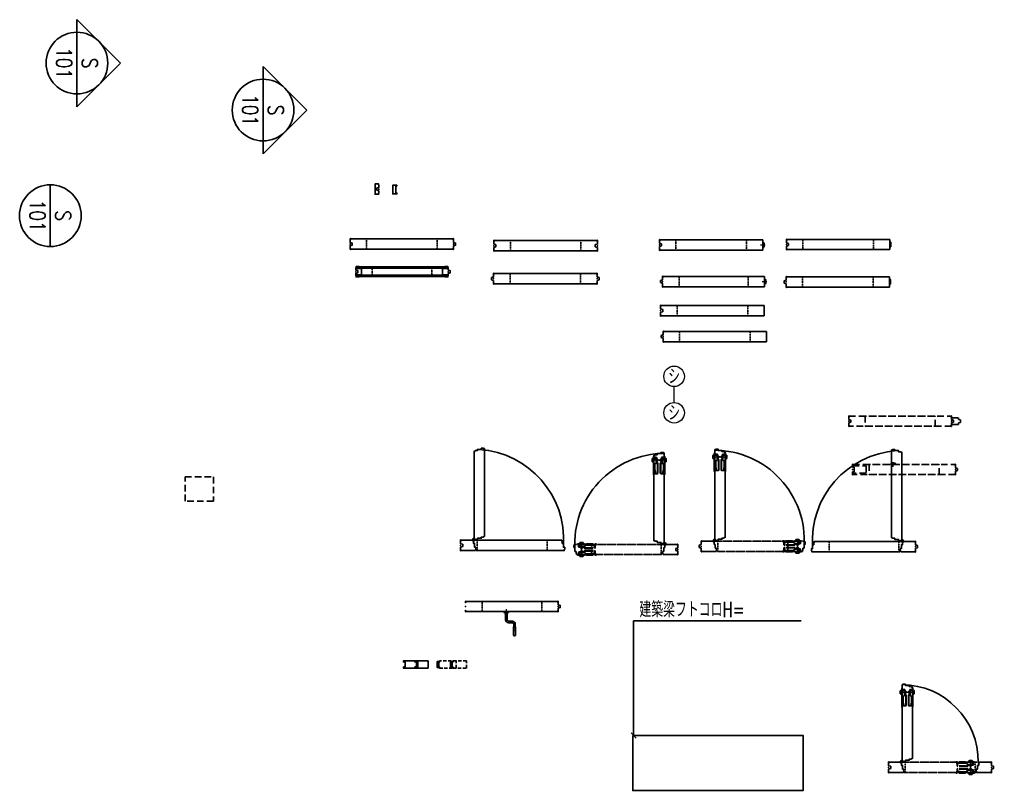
# Model space of a CAD drawing. Header units: inches. Extents: x -2475 to 21035, y -2573 to 6042.
# Drawn here: x -2475 to 6998, y -1457 to 6042 of the extents above; entities that cross this region are included whole.
import ezdxf
from ezdxf.enums import TextEntityAlignment as Align

# ---------------------------------------------------------------- set-up
doc = ezdxf.new("R2010")
doc.units = ezdxf.units.IN
doc.header["$LTSCALE"] = 10
doc.header["$MEASUREMENT"] = 0
for name, pattern in [('CENTER', [50.8, 31.75, -6.35, 6.35, -6.35]), ('DASHED2', [0.375, 0.25, -0.125]), ('HIDDEN', [9.525, 6.35, -3.175])]:
    doc.linetypes.add(name, pattern=pattern)
for name, color, linetype in [('_P11_文字', 3, 'Continuous'), ('_P11_製品寸法', 9, 'Continuous'), ('_P18_FAILED_LOADING_PLACE', 1, 'HIDDEN'), ('P11_製品', 4, 'Continuous'), ('P11_軌跡', 5, 'HIDDEN')]:
    doc.layers.add(name, color=color, linetype=linetype)
doc.layers.add('_ロック', color=50, linetype='Continuous', lineweight=0)
doc.layers.add('_基準', color=1, linetype='CENTER', lineweight=0)
doc.styles.add('OKAMURA', font='SIMPLEX.shx', dxfattribs={"width": 0.7, "bigfont": 'BIGFONT.shx'})
doc.dimstyles.new('OKAMURA-050', dxfattribs={"dimscale": 50, "dimtxt": 3, "dimasz": 1, "dimexe": 0, "dimexo": 3, "dimgap": 1, "dimtad": 1, "dimdec": 8, "dimdsep": 46, "dimtxsty": 'OKAMURA', "dimblk1": 'DOT', "dimblk2": 'DOT', "dimsah": 1, "dimcen": 0, "dimclrt": 3, "dimadec": 0, "dimazin": 0, "dimtfac": 1, "dimtdec": 8, "dimtix": 1, "dimtmove": 2, "dimatfit": 3, "dimldrblk": 'OBLIQUE', "dimfxl": 0, "dimtolj": 1, "dimarcsym": 0})

# ---------------------------------------------------------------- blocks, each defined once
blk = doc.blocks.new('*U80')
at = {"color": 5, "linetype": 'ByBlock'}
for p, q in [((18.5, 41.05), (881.5, 41.05)), ((18.5, 39.15), (881.5, 39.15)), ((18.5, -39.15), (881.5, -39.15)), ((18.5, -41.05), (881.5, -41.05))]:
    blk.add_line(p, q, dxfattribs=at)
at = {"color": 0, "linetype": 'ByBlock'}
for p, q in [((900, 32), (845, 32)), ((845, 32), (845, -32)), ((3, -50), (3, -47.05)), ((845, -32), (900, -32))]:
    blk.add_line(p, q, dxfattribs=at)
for points in [[(18.5, -32), (18.5, -47.05), (33, -47.05), (33, -50), (3, -50), (3, -40), (0, -40), (0, -16.5), (20, -10.5), (20, 10.5), (0, 16.5), (0, 40), (3, 40), (3, 50), (33, 50), (33, 47.05), (18.5, 47.05), (18.5, 32)], [(0, -16.5), (0, -32), (55, -32), (55, 32), (0, 32), (0, 16.5)], [(881.5, 32), (881.5, 47.05), (867, 47.05), (867, 50), (897, 50), (897, 40), (900, 40), (900, 16.5), (920, 10.5), (920, -10.5), (900, -16.5), (900, -40), (897, -40), (897, -50), (867, -50), (867, -47.05), (881.5, -47.05), (881.5, -32)]]:
    blk.add_lwpolyline(points, dxfattribs=at)
at = {"color": 5, "linetype": 'ByBlock'}
for points in [[(881.5, 33.15), (18.5, 33.15), (18.5, 47.05), (881.5, 47.05)], [(881.5, -33.15), (18.5, -33.15), (18.5, -47.05), (881.5, -47.05)]]:
    blk.add_lwpolyline(points, close=True, dxfattribs=at)
at = {"layer": '_基準'}
for p in [(0, 0), (900, 0)]:
    blk.add_point(p, dxfattribs=at)
at = {"layer": 'Defpoints', "color": 155, "linetype": 'DASHED2'}
blk.add_lwpolyline([(740, 47.05), (160, 47.05), (160, -47.05), (740, -47.05)], close=True, dxfattribs=at)
blk = doc.blocks.new('*U79')
for p, q in [((3, 53), (0, 53)), ((0, 53), (0, 40)), ((3, 50), (3, 53)), ((1003, 50), (1003, 53)), ((1003, 53), (1006, 53)), ((1006, 53), (1006, 40)), ((0, -53), (0, -40)), ((3, -53), (0, -53)), ((3, -50), (3, -53)), ((1003, -50), (1003, -53)), ((1003, -53), (1006, -53)), ((1006, -53), (1006, -40))]:
    blk.add_line(p, q)
at = {"color": 0, "linetype": 'ByBlock'}
blk.add_lwpolyline([(0, -40), (0, -16.5), (20, -10.5), (20, 10.5), (0, 16.5), (0, 40), (3, 40), (3, 50), (1003, 50), (1003, 40), (1006, 40), (1006, 16.5), (1026, 10.5), (1026, -10.5), (1006, -16.5), (1006, -40), (1003, -40), (1003, -50), (3, -50), (3, -40)], close=True, dxfattribs=at)
at = {"layer": '_基準'}
for p in [(0, 0), (1006, 0)]:
    blk.add_point(p, dxfattribs=at)
at = {"layer": 'Defpoints', "color": 155, "linetype": 'DASHED2'}
blk.add_lwpolyline([(846, 50), (160, 50), (160, -50), (846, -50)], close=True, dxfattribs=at)
blk = doc.blocks.new('*U8')
blk.add_line((0, -77.2), (0, 77.2))
for centre in [(0, 177.2), (0, -177.2)]:
    blk.add_circle(centre, 100)
at = {"style": 'OKAMURA', "width": 0.7, "flags": 8}
for tag, p in [('シ', (0, 177.2)), ('サ', (0, -177.2))]:
    blk.add_attdef(tag, text='', height=150, dxfattribs=at).set_placement(p, align=Align.MIDDLE)
blk = doc.blocks.new('p11- k1')
at = {"color": 0, "linetype": 'ByBlock'}
for p, q in [((-40, 50), (-33, 50)), ((-35, 55), (49.2, 55)), ((-28.2, 29), (-31.1, 48.3)), ((-26.3, 50), (-26.4, 50.7)), ((-23.3, 29.7), (-26.3, 50)), ((-10, 28), (-21.3, 28)), ((-13, 23), (-21.3, 23)), ((-15.9, 67), (-20.3, 55)), ((-17, 45.3), (-17, 29.5)), ((-16.3, 46.2), (-3.4, 50)), ((31.6, 28.5), (-16, 28.5)), ((-15.9, 67), (15.9, 67)), ((-15, 68), (-15, 67)), ((-15, 68), (15, 68)), ((-13, 23), (-13, 18)), ((-9, 18), (-13, 18)), ((-11.5, 28.5), (-11.5, 28)), ((-10, 28), (-10, 18)), ((-9, 28.5), (-9, 15)), ((9, 15), (-9, 15)), ((-3.4, 50), (0, 51)), ((49.2, 51), (0, 51)), ((9, 28.5), (9, 15)), ((13, 18), (9, 18)), ((15.1, 28), (10, 28)), ((10, 28), (10, 18)), ((11.5, 28.5), (11.5, 28)), ((15.1, 23), (13, 23)), ((13, 23), (13, 18)), ((15, 68), (15, 67)), ((15.9, 67), (20.3, 55)), ((25.9, 13), (16.5, 22.4)), ((29.4, 16.6), (20.1, 25.9)), ((49.2, 16), (30.8, 16)), ((49.2, 11), (30.8, 11)), ((33.5, 29.8), (37.5, 40.7)), ((49.2, 42), (39.4, 42)), ((49.2, 55), (135.5, 55)), ((49.2, 51), (88, 51)), ((49.2, 42), (87.2, 42)), ((49.2, 16), (125.2, 16)), ((49.2, 11), (125.2, 11)), ((118.4, 36.3), (87.2, 42)), ((93.5, 50), (88, 51)), ((120, 45.2), (93.5, 50)), ((119.6, 37.1), (120.8, 44)), ((127.2, 17.8), (130.5, 50)), ((130.5, 50), (130.5, 50.5)), ((132.2, 17.3), (135.3, 48.2)), ((135.5, 55), (139, 55)), ((137.3, 50), (144, 50)), ((-40, -50), (-33, -50)), ((-35, -55), (49.2, -55)), ((-31.1, -48.3), (-28.2, -29)), ((-26.4, -50.7), (-23.3, -29.7)), ((-21.3, -23), (-13, -23)), ((-21.3, -28), (-10, -28)), ((-15.9, -67), (-20.3, -55)), ((-17, -29.5), (-17, -45.3)), ((0, -51), (-16.3, -46.2)), ((-16, -28.5), (31.6, -28.5)), ((-15.9, -67), (15.9, -67)), ((-15, -68), (-15, -67)), ((-15, -68), (15, -68)), ((-13, -18), (-13, -23)), ((-13, -18), (-9, -18)), ((-11.5, -28), (-11.5, -28.5)), ((-10, -18), (-10, -28)), ((-9, -15), (9, -15)), ((-9, -15), (-9, -28.5)), ((49.2, -51), (0, -51)), ((9, -15), (9, -28.5)), ((9, -18), (13, -18)), ((10, -18), (10, -28)), ((10, -28), (15.1, -28)), ((11.5, -28), (11.5, -28.5)), ((13, -18), (13, -23)), ((13, -23), (15.1, -23)), ((15, -68), (15, -67)), ((15.9, -67), (20.3, -55)), ((16.5, -22.4), (25.9, -13)), ((20.1, -25.9), (29.4, -16.6)), ((49.2, -11), (30.8, -11)), ((49.2, -16), (30.8, -16)), ((37.5, -40.7), (33.5, -29.8)), ((49.2, -42), (39.4, -42)), ((49.2, -11), (125.2, -11)), ((49.2, -16), (125.2, -16)), ((49.2, -42), (87.2, -42)), ((49.2, -51), (88, -51)), ((49.2, -55), (135.5, -55)), ((87.2, -42), (118.4, -36.3)), ((88, -51), (120, -45.2)), ((120.8, -44), (119.6, -37.1)), ((130.5, -50.5), (127.2, -17.8)), ((135.3, -48.2), (132.2, -17.3)), ((135.5, -55), (139, -55)), ((137.3, -50), (144, -50))]:
    blk.add_line(p, q, dxfattribs=at)
for centre, radius, start, end in [((-35, 50), 5, 90, 180), ((-33, 48), 2, 8.42578, 90), ((-31.3, 50), 5, 8.42985, 90), ((-21.3, 30), 7, 188.42761, 270), ((-21.3, 30), 2, 188.42172, 270), ((-16, 45.3), 1, 106.3869, 180), ((-16, 29.5), 1, 180, 270), ((15.1, 21), 7, 44.99993, 90), ((15.1, 21), 2, 44.97972, 89.97945), ((30.8, 18), 7, 225.00583, 270.00586), ((30.8, 18), 2, 225.0003, 270), ((31.6, 30.5), 2, 270, 339.67612), ((39.4, 40), 2, 90, 159.67689), ((118.6, 37.3), 1, 259.69006, 349.69302), ((119.8, 44.2), 1, 349.68985, 79.69354), ((125.2, 18), 2, 270, 354.1449), ((125.2, 18), 7, 270, 354.14398), ((135.5, 50), 5, 90, 174.14308), ((137.3, 48), 2, 90, 174.14296), ((139, 50), 5, 0, 90), ((-35, -50), 5, 180, 270), ((-33, -48), 2, 270, 351.57297), ((-31.3, -50), 5, 270, 351.57306), ((-21.3, -30), 7, 90, 171.57301), ((-21.3, -30), 2, 90, 171.57307), ((-16, -29.5), 1, 90, 180), ((-16, -45.3), 1, 180, 253.60973), ((15.1, -21), 2, 270, 315.00143), ((15.1, -21), 7, 270.00824, 315.0083), ((30.8, -18), 7, 90, 135), ((30.8, -18), 2, 90, 134.99972), ((31.6, -30.5), 2, 20.338, 90.01399), ((39.4, -40), 2, 200.3378, 270.01486), ((118.6, -37.3), 1, 10.31057, 100.31169), ((119.8, -44.2), 1, 280.30975, 10.31409), ((125.2, -18), 7, 5.85482, 90), ((125.2, -18), 2, 5.85626, 90), ((135.5, -50), 5, 185.85417, 270), ((137.3, -48), 2, 185.85287, 270), ((139, -50), 5, 270, 0)]:
    blk.add_arc(centre, radius, start, end, dxfattribs=at)
at = {"layer": '_基準'}
blk.add_line((0, -68), (0, 68), dxfattribs=at)
blk.add_point((0, 0), dxfattribs=at)
blk = doc.blocks.new('*U85')
at = {"color": 0, "linetype": 'ByBlock'}
for p, q in [((131.75, 940.75), (131.75, 935.1)), ((3, 40), (0, 40)), ((0, 40), (0, 16.5)), ((0, 16.5), (20, 10.5)), ((120, 50), (3, 50)), ((3, 50), (3, 40)), ((20, 10.5), (20, -10.5)), ((120, 40), (120, 50)), ((124.25, 40), (120, 40)), ((124.25, 18.5), (124.25, 40)), ((136, 18.5), (124.25, 18.5)), ((136, -18.5), (136, 18.5)), ((20, -10.5), (0, -16.5)), ((0, -16.5), (0, -40)), ((0, -40), (3, -40)), ((3, -40), (3, -50)), ((3, -50), (143.5, -50)), ((147.75, -18.5), (136, -18.5)), ((143.5, -50), (143.5, -40)), ((143.5, -40), (147.75, -40)), ((147.75, -40), (147.75, -18.5))]:
    blk.add_line(p, q, dxfattribs=at)
for p, q in [((3, 53), (0, 53)), ((0, 53), (0, 40)), ((3, 50), (3, 53)), ((0, -53), (0, -40)), ((3, -53), (0, -53)), ((3, -50), (3, -53))]:
    blk.add_line(p, q)
blk.add_lwpolyline([(131.75, 940.75), (141.75, 940.75), (141.75, 945), (163.25, 945), (163.25, 933.25), (200.25, 933.25), (200.25, 921.5), (221.75, 921.5), (221.75, 917.25), (231.75, 917.25), (231.75, 85.25), (221.75, 85.25), (221.75, 81), (200.25, 81), (200.25, 69.25), (163.25, 69.25), (163.25, 57.5), (141.75, 57.5), (141.75, 61.75), (131.75, 61.75), (131.75, 935.1)], dxfattribs=at)
at = {"color": 0, "linetype": 'HIDDEN'}
blk.add_lwpolyline([(1007.5, 50), (1007.5, 40), (1011.75, 40), (1011.75, 18.5), (1000, 18.5), (1000, -18.5), (988.25, -18.5), (988.25, -40), (984, -40), (984, -50), (152, -50), (152, -40), (147.75, -40), (147.75, -18.5), (136, -18.5), (136, 18.5), (124.25, 18.5), (124.25, 40), (128.5, 40), (128.5, 50)], close=True, dxfattribs=at)
at = {"color": 0, "linetype": 'ByBlock'}
blk.add_circle((124.25, 57.5), 4, dxfattribs=at)
for radius, start, end in [(877.64, 356.243465, 89.510362), (8, 290.364135, 249.635865)]:
    blk.add_arc((124.25, 57.5), radius, start, end, dxfattribs=at)
at = {"layer": '_基準'}
for p in [(181.75, 933.25), (0, 0), (1000, 0)]:
    blk.add_point(p, dxfattribs=at)
at = {"layer": 'Defpoints', "color": 155, "linetype": 'DASHED2'}
blk.add_lwpolyline([(840, -50), (160, -50), (160, 50), (840, 50)], close=True, dxfattribs=at)
at = {"color": 0, "linetype": 'ByBlock', "rotation": 270}
blk.add_blockref('p11- k1', (181.75, 869.25), dxfattribs=at)
at = {"color": 0, "linetype": 'HIDDEN', "rotation": 180}
blk.add_blockref('p11- k1', (936, 0), dxfattribs=at)
blk = doc.blocks.new('*U88')
at = {"color": 0, "linetype": 'ByBlock'}
for p, q in [((-124.25, 18.5), (-136, 18.5)), ((-136, 18.5), (-136, -18.5)), ((-120, 40), (-124.25, 40)), ((-124.25, 40), (-124.25, 18.5)), ((-3, 50), (-120, 50)), ((-120, 50), (-120, 40)), ((-20, 10.5), (0, 16.5)), ((-20, -10.5), (-20, 10.5)), ((-3, 40), (-3, 50)), ((0, 40), (-3, 40)), ((0, 16.5), (0, 40)), ((-136, -18.5), (-147.75, -18.5)), ((-147.75, -18.5), (-147.75, -40)), ((-147.75, -40), (-143.5, -40)), ((-143.5, -40), (-143.5, -50)), ((-143.5, -50), (-3, -50)), ((0, -16.5), (-20, -10.5)), ((-3, -50), (-3, -40)), ((-3, -40), (0, -40)), ((0, -40), (0, -16.5))]:
    blk.add_line(p, q, dxfattribs=at)
for p, q in [((-3, 50), (-3, 53)), ((-3, 53), (0, 53)), ((0, 53), (0, 40)), ((-3, -50), (-3, -53)), ((-3, -53), (0, -53)), ((0, -53), (0, -40))]:
    blk.add_line(p, q)
for points in [[(-231.75, 85.25), (-221.75, 85.25), (-221.75, 81), (-200.25, 81), (-200.25, 69.25), (-163.25, 69.25), (-163.25, 57.5), (-141.75, 57.5), (-141.75, 61.75), (-131.75, 61.75), (-131.75, 917.25), (-141.75, 917.25), (-141.75, 921.5), (-163.25, 921.5), (-163.25, 933.25), (-200.25, 933.25), (-200.25, 945), (-221.75, 945), (-221.75, 940.75), (-231.75, 940.75), (-231.75, 85.25)], [(-152, -50), (-152, -40), (-147.75, -40), (-147.75, -18.5), (-136, -18.5), (-136, 18.5), (-124.25, 18.5), (-124.25, 40), (-128.5, 40), (-128.5, 50), (-984, 50), (-984, 40), (-988.25, 40), (-988.25, 18.5), (-1000, 18.5), (-1000, -18.5), (-1011.75, -18.5), (-1011.75, -40), (-1007.5, -40), (-1007.5, -50), (-152, -50)]]:
    blk.add_lwpolyline(points, dxfattribs=at)
blk.add_circle((-124.25, 57.5), 4, dxfattribs=at)
for radius, start, end in [(877.64, 93.756535, 183.756535), (8, 290.364135, 249.635865)]:
    blk.add_arc((-124.25, 57.5), radius, start, end, dxfattribs=at)
at = {"layer": '_基準'}
blk.add_point((0, 0), dxfattribs=at)
at = {"layer": 'Defpoints', "color": 155, "linetype": 'DASHED2'}
blk.add_lwpolyline([(-840, -50), (-160, -50), (-160, 50), (-840, 50)], close=True, dxfattribs=at)
blk = doc.blocks.new('*U112')
at = {"color": 0, "linetype": 'ByBlock'}
for p, q in [((-23, -5), (-24, 0)), ((24, 0), (-24, 0)), ((24, 0), (23, -5)), ((-23, -5), (23, -5)), ((-22.1, -5), (-22.1, -5.5)), ((-21.5, -9.1), (-22.1, -5.5)), ((-22.1, -5.5), (22.1, -5.5)), ((21.5, -9.1), (-21.5, -9.1)), ((21.5, -9.1), (22.1, -5.5)), ((22.1, -5), (22.1, -5.5))]:
    blk.add_line(p, q, dxfattribs=at)
blk.add_arc((0, 67.8), 79.8, 254.37097, 285.62862, dxfattribs=at)
at = {"layer": '_基準'}
blk.add_line((0, 22.7), (0, -22.7), dxfattribs=at)
blk = doc.blocks.new('*U118')
for p, q in [((3, 53), (0, 53)), ((0, 53), (0, 40)), ((0, 40), (3, 40)), ((3, 50), (3, 53)), ((3, 50), (3, 40)), ((897, 50), (897, 53)), ((897, 53), (900, 53)), ((900, 53), (900, 40)), ((0, -53), (0, -40)), ((0, -40), (3, -40)), ((3, -53), (0, -53)), ((3, -50), (3, -40)), ((3, -50), (3, -53)), ((897, -50), (897, -53)), ((897, -53), (900, -53)), ((900, -53), (900, -40))]:
    blk.add_line(p, q)
at = {"color": 0, "linetype": 'ByBlock'}
for points in [[(0, 34.5), (0, 40)], [(3, 50), (897, 50), (897, 40), (900, 40), (900, 16.5), (920, 10.5), (920, -10.5), (900, -16.5), (900, -40), (897, -40), (897, -50), (3, -50)], [(0, -40), (0, -34.5)]]:
    blk.add_lwpolyline(points, dxfattribs=at)
at = {"color": 155, "linetype": 'DASHED2'}
blk.add_lwpolyline([(740, 50), (160, 50), (160, -50), (740, -50)], close=True, dxfattribs=at)
at = {"layer": '_P11_製品寸法'}
for p, q in [((386, -70.5), (385, -71.5)), ((385, -71.5), (385, -74.5)), ((385, -74.5), (386, -75.5)), ((388, -70.5), (386, -70.5)), ((386, -75.5), (386, -70.5)), ((388, -75.5), (386, -75.5)), ((389, -63), (388, -64)), ((388, -64), (402, -64)), ((388, -64), (388, -130)), ((401, -63), (389, -63)), ((401, -63), (402, -64)), ((402, -64), (402, -130)), ((402, -70.5), (404, -70.5)), ((402, -75.5), (404, -75.5)), ((404, -75.5), (404, -70.5)), ((404, -70.5), (405, -71.5)), ((405, -74.5), (404, -75.5)), ((405, -71.5), (405, -74.5)), ((416, -144), (454, -144)), ((416, -158), (454, -158)), ((468, -172), (468, -198)), ((470, -182), (475, -179.1)), ((470, -182), (480, -182)), ((470, -182), (470, -199)), ((470, -185.7), (470.7, -185)), ((480, -185.7), (470, -185.7)), ((470.7, -181.6), (470.7, -199)), ((470.7, -185), (479.2, -185)), ((480, -182), (475, -179.1)), ((479.2, -181.6), (479.2, -199)), ((480, -185.7), (479.2, -185)), ((480, -182), (480, -199)), ((482, -172), (482, -198)), ((465, -209), (464, -234)), ((464, -234), (464, -281.1)), ((486, -234), (464, -234)), ((464, -281.1), (486, -281.1)), ((485, -209), (465, -209)), ((483.5, -199), (466.5, -199)), ((466.5, -199), (466.5, -209)), ((466.5, -208.5), (483.5, -208.5)), ((468, -198), (469, -199)), ((482, -198), (468, -198)), ((482, -198), (481, -199)), ((483.5, -199), (483.5, -209)), ((485, -209), (486, -234)), ((486, -234), (486, -281.1))]:
    blk.add_line(p, q, dxfattribs=at)
for radius in [1.5, 1]:
    blk.add_circle((395, -75.5), radius, dxfattribs=at)
for centre, radius, start, end in [((416, -130), 28, 180, 270), ((416, -130), 14, 180, 270), ((454, -172), 28, 0, 90), ((454, -172), 14, 0, 90), ((475, -262), 22, 240.0002, 300.00001)]:
    blk.add_arc(centre, radius, start, end, dxfattribs=at)
at = {"layer": '_基準'}
for p in [(0, 0), (900, 0)]:
    blk.add_point(p, dxfattribs=at)
at = {"color": 0, "linetype": 'ByBlock', "xscale": -1}
blk.add_blockref('*U112', (395, -50), dxfattribs=at)
blk = doc.blocks.new('*U74')
at = {"color": 0, "linetype": 'ByBlock'}
blk.add_lwpolyline([(37, -16.5), (17, -10.5), (17, 10.5), (37, 16.5), (37, 40), (34, 40), (34, 50), (0, 50), (0, -50), (34, -50), (34, -40), (37, -40)], close=True, dxfattribs=at)
at = {"layer": '_基準'}
for p in [(0, 0), (37, 0)]:
    blk.add_point(p, dxfattribs=at)
blk = doc.blocks.new('*U37')
at = {"color": 0, "linetype": 'ByBlock'}
blk.add_lwpolyline([(40, 34.5), (29, 34.5), (29, -34.5), (40, -34.5), (40, -42.5), (0, -42.5), (0, 42.5), (40, 42.5)], close=True, dxfattribs=at)
blk = doc.blocks.new('*U84')
at = {"color": 0, "linetype": 'ByBlock'}
for points in [[(-11, -24.5), (5, -24.5), (5, 24.5), (-11, 24.5), (-11, 34.5), (130, 34.5), (130, -34.5), (-11, -34.5)], [(100, -24.5), (116, -24.5), (116, 24.5), (100, 24.5), (100, 34.5), (230, 34.5), (230, -34.5), (100, -34.5)]]:
    blk.add_lwpolyline(points, close=True, dxfattribs=at)
blk = doc.blocks.new('*U104')
for p, q in [((23, -34.5), (23, -30.7)), ((155.3, -34.5), (155.3, -30.7))]:
    blk.add_line(p, q)
at = {"color": 0, "linetype": 'ByBlock'}
for points in [[(15, 28.2), (0, 28.2), (0, -28.2), (15, -28.2)], [(147.3, 28.2), (132.3, 28.2), (132.3, -28.2), (147.3, -28.2)]]:
    blk.add_lwpolyline(points, close=True, dxfattribs=at)
for points in [[(23.2, -30.7), (15.8, -30.7, -0.414214), (15, -29.9), (15, 29.9, -0.414214), (15.8, 30.7), (23.2, 30.7, -0.414214), (24, 29.9), (24, 23.7), (23.2, 23.7), (23.2, 29.9), (15.8, 29.9), (15.8, -29.9), (23.2, -29.9), (23.2, -23.7), (24, -23.7), (24, -29.9, -0.414214)], [(155.5, -30.7), (148.1, -30.7, -0.414214), (147.3, -29.9), (147.3, 29.9, -0.414214), (148.1, 30.7), (155.5, 30.7, -0.414214), (156.3, 29.9), (156.3, 23.7), (155.5, 23.7), (155.5, 29.9), (148.1, 29.9), (148.1, -29.9), (155.5, -29.9), (155.5, -23.7), (156.3, -23.7), (156.3, -29.9, -0.414214)]]:
    blk.add_lwpolyline(points, format="xyb", close=True, dxfattribs=at)
at = {"color": 0, "linetype": 'HIDDEN', "ltscale": 0.5}
for points in [[(23, -34.5), (186.3, -34.5), (186.3, 34.5), (23, 34.5), (23, 30.7)], [(155.3, -34.5), (285.3, -34.5), (285.3, 34.5), (155.3, 34.5), (155.3, 30.7)]]:
    blk.add_lwpolyline(points, dxfattribs=at)
blk = doc.blocks.new('P11_RECT')
at = {"layer": '_P18_FAILED_LOADING_PLACE'}
blk.add_lwpolyline([(0, 235.8), (274.9, 235.8), (274.9, 0), (0, 0)], close=True, dxfattribs=at)
blk = doc.blocks.new('YASHI HEIMEN')
for p, q in [((424.3, 0), (0, 424.3)), ((0, 300), (0, 424.3)), ((0, 300), (0, -300)), ((0, -424.3), (424.3, 0)), ((0, -424.3), (0, -300))]:
    blk.add_line(p, q)
blk.add_circle((0, 0), 300)
at = {"style": 'OKAMURA', "width": 0.8, "flags": 8}
for tag, p in [('101', (-125, 0)), ('S', (125, 0))]:
    blk.add_attdef(tag, text='', height=150, rotation=270, dxfattribs=at).set_placement(p, align=Align.MIDDLE_CENTER)
blk = doc.blocks.new('PARTITION_YASHI HEIMEN FRONT')
blk.add_line((0, 300), (0, -300))
blk.add_circle((0, 0), 300)
at = {"style": 'OKAMURA', "width": 0.8, "flags": 8}
for tag, p in [('101', (-125, 0)), ('S', (125, 0))]:
    blk.add_attdef(tag, text='', height=150, rotation=270, dxfattribs=at).set_placement(p, align=Align.MIDDLE_CENTER)
blk = doc.blocks.new('*U114')
for p, q in [((3, 53), (0, 53)), ((0, 53), (0, 40)), ((3, 50), (3, 53)), ((1006, -50), (1006, 50)), ((0, -53), (0, -40)), ((3, -53), (0, -53)), ((3, -50), (3, -53))]:
    blk.add_line(p, q)
at = {"color": 0, "linetype": 'ByBlock'}
for p, q in [((0, 16.5), (0, 40)), ((0, 40), (3, 40)), ((20, 10.5), (0, 16.5)), ((3, 40), (3, 50)), ((3, 50), (1006, 50)), ((20, -10.5), (20, 10.5)), ((0, -16.5), (20, -10.5)), ((0, -40), (0, -16.5)), ((3, -40), (0, -40)), ((3, -50), (3, -40)), ((1006, -50), (3, -50))]:
    blk.add_line(p, q, dxfattribs=at)
at = {"layer": '_基準'}
for p in [(0, 0), (1006, 0)]:
    blk.add_point(p, dxfattribs=at)
at = {"layer": 'Defpoints', "color": 155, "linetype": 'DASHED2'}
blk.add_lwpolyline([(846, 50), (160, 50), (160, -50), (846, -50)], close=True, dxfattribs=at)
at = {"rotation": 90.00000000000001}
blk.add_blockref('*U112', (1006, 0), dxfattribs=at)
blk = doc.blocks.new('*U81')
for p, q in [((3, 53), (0, 53)), ((0, 53), (0, 40)), ((3, 50), (3, 53)), ((1003, 50), (1003, 53)), ((1003, 53), (1006, 53)), ((1006, 53), (1006, 40)), ((0, -53), (0, -40)), ((3, -53), (0, -53)), ((3, -50), (3, -53)), ((1003, -50), (1003, -53)), ((1003, -53), (1006, -53)), ((1006, -53), (1006, -40))]:
    blk.add_line(p, q)
at = {"color": 0, "linetype": 'ByBlock'}
for p, q in [((0, 16.5), (0, 40)), ((0, 40), (3, 40)), ((20, 10.5), (0, 16.5)), ((3, 40), (3, 50)), ((3, 50), (1003, 50)), ((20, -10.5), (20, 10.5)), ((1006, 16.5), (986, 10.5)), ((986, 10.5), (986, -10.5)), ((1003, 50), (1003, 40)), ((1003, 40), (1006, 40)), ((1006, 40), (1006, 16.5)), ((0, -16.5), (20, -10.5)), ((0, -40), (0, -16.5)), ((3, -40), (0, -40)), ((3, -50), (3, -40)), ((1003, -50), (3, -50)), ((986, -10.5), (1006, -16.5)), ((1006, -40), (1003, -40)), ((1003, -40), (1003, -50)), ((1006, -16.5), (1006, -40))]:
    blk.add_line(p, q, dxfattribs=at)
at = {"layer": '_基準'}
for p in [(0, 0), (1006, 0)]:
    blk.add_point(p, dxfattribs=at)
at = {"layer": 'Defpoints', "color": 155, "linetype": 'DASHED2'}
blk.add_lwpolyline([(846, 50), (160, 50), (160, -50), (846, -50)], close=True, dxfattribs=at)
blk = doc.blocks.new('*U82')
at = {"color": 0, "linetype": 'ByBlock'}
for p, q in [((-20, 10.5), (0, 16.5)), ((-20, -10.5), (-20, 10.5)), ((0, 16.5), (0, 40)), ((0, 40), (3, 40)), ((3, 40), (3, 50)), ((3, 50), (1003, 50)), ((1003, 50), (1003, 40)), ((1003, 40), (1006, 40)), ((1006, 40), (1006, 16.5)), ((1006, 16.5), (1026, 10.5)), ((1026, 10.5), (1026, -10.5)), ((0, -16.5), (-20, -10.5)), ((0, -40), (0, -16.5)), ((3, -40), (0, -40)), ((3, -50), (3, -40)), ((1003, -50), (3, -50)), ((1006, -40), (1003, -40)), ((1003, -40), (1003, -50)), ((1026, -10.5), (1006, -16.5)), ((1006, -16.5), (1006, -40))]:
    blk.add_line(p, q, dxfattribs=at)
for p, q in [((3, 53), (0, 53)), ((0, 53), (0, 40)), ((3, 50), (3, 53)), ((1003, 50), (1003, 53)), ((1003, 53), (1006, 53)), ((1006, 53), (1006, 40)), ((0, -53), (0, -40)), ((3, -53), (0, -53)), ((3, -50), (3, -53)), ((1003, -50), (1003, -53)), ((1003, -53), (1006, -53)), ((1006, -53), (1006, -40))]:
    blk.add_line(p, q)
at = {"layer": '_基準'}
for p in [(0, 0), (1006, 0)]:
    blk.add_point(p, dxfattribs=at)
at = {"layer": 'Defpoints', "color": 155, "linetype": 'DASHED2'}
blk.add_lwpolyline([(846, 50), (160, 50), (160, -50), (846, -50)], close=True, dxfattribs=at)
blk = doc.blocks.new('*U113')
at = {"color": 0, "linetype": 'ByBlock'}
for p, q in [((-20, 10.5), (0, 16.5)), ((-20, -10.5), (-20, 10.5)), ((0, 16.5), (0, 40)), ((0, 40), (3, 40)), ((3, 40), (3, 50)), ((3, 50), (992, 50)), ((0, -16.5), (-20, -10.5)), ((0, -40), (0, -16.5)), ((3, -40), (0, -40)), ((3, -50), (3, -40)), ((992, -50), (3, -50))]:
    blk.add_line(p, q, dxfattribs=at)
for p, q in [((3, 53), (0, 53)), ((0, 53), (0, 40)), ((3, 50), (3, 53)), ((992, 50), (992, -50)), ((0, -53), (0, -40)), ((3, -53), (0, -53)), ((3, -50), (3, -53))]:
    blk.add_line(p, q)
at = {"layer": '_基準'}
blk.add_point((0, 0), dxfattribs=at)
at = {"layer": 'Defpoints', "color": 155, "linetype": 'DASHED2'}
blk.add_lwpolyline([(832, 50), (160, 50), (160, -50), (832, -50)], close=True, dxfattribs=at)
at = {"rotation": 90.00000000000001}
blk.add_blockref('*U112', (992, 0), dxfattribs=at)
blk = doc.blocks.new('*U107')
for p, q in [((3, 53), (0, 53)), ((0, 53), (0, 40)), ((3, 50), (3, 53)), ((997, 50), (997, 53)), ((997, 53), (1000, 53)), ((1000, 53), (1000, 40)), ((0, -53), (0, -40)), ((3, -53), (0, -53)), ((3, -50), (3, -53)), ((997, -53), (997, -50)), ((1000, -53), (997, -53)), ((1000, -40), (1000, -53))]:
    blk.add_line(p, q)
at = {"color": 0, "linetype": 'ByBlock'}
blk.add_lwpolyline([(0, -40), (0, -16.5), (20, -10.5), (20, 10.5), (0, 16.5), (0, 40), (3, 40), (3, 50), (997, 50), (997, 40), (1000, 40), (1000, 16.5), (1020, 10.5), (1020, -10.5), (1000, -16.5), (1000, -40), (997, -40), (997, -50), (3, -50), (3, -40)], close=True, dxfattribs=at)
blk.add_lwpolyline([(1000, 33.75), (1066, 33.75), (1066, 17.5), (1086, 12.75), (1086, -12.75), (1066, -17.5), (1066, -33.75), (1000, -33.75)], dxfattribs=at)
at = {"layer": '_基準'}
for p in [(0, 0), (1000, 0)]:
    blk.add_point(p, dxfattribs=at)
at = {"layer": 'Defpoints', "color": 155, "linetype": 'ByBlock'}
blk.add_lwpolyline([(840, 50), (160, 50), (160, -50), (840, -50)], close=True, dxfattribs=at)
blk = doc.blocks.new('*U98')
for p, q in [((0, 40), (0, 53)), ((0, 53), (3, 53)), ((0, 40), (3, 40)), ((3, 53), (3, 50)), ((3, 50), (3, 40)), ((997, 50), (997, 53)), ((997, 53), (1000, 53)), ((1000, 53), (1000, 40)), ((0, -40), (0, -53)), ((0, -40), (3, -40)), ((0, -53), (3, -53)), ((3, -50), (3, -40)), ((3, -53), (3, -50)), ((997, -53), (997, -50)), ((1000, -53), (997, -53)), ((1000, -40), (1000, -53))]:
    blk.add_line(p, q)
at = {"color": 0, "linetype": 'ByBlock'}
for points in [[(0, 34.5), (0, 40)], [(3, 50), (997, 50), (997, 40), (1000, 40), (1000, 16.5), (1020, 10.5), (1020, -10.5), (1000, -16.5), (1000, -40), (997, -40), (997, -50), (3, -50)], [(0, -40), (0, -34.5)]]:
    blk.add_lwpolyline(points, dxfattribs=at)
blk.add_lwpolyline([(0, -24), (16, -24), (16, 24), (0, 24), (0, 34.5), (130, 34.5), (130, -34.5), (0, -34.5)], close=True, dxfattribs=at)
at = {"layer": '_基準'}
for p in [(0, 0), (1000, 0)]:
    blk.add_point(p, dxfattribs=at)
at = {"layer": 'Defpoints', "color": 155, "linetype": 'ByBlock'}
blk.add_lwpolyline([(840, 50), (160, 50), (160, -50), (840, -50)], close=True, dxfattribs=at)
at = {"color": 0, "linetype": 'ByBlock', "rotation": 180}
blk.add_blockref('*U112', (395, 50), dxfattribs=at)
blk = doc.blocks.new('*U75')
at = {"color": 5}
blk.add_lwpolyline([(0, 267.6), (1656.9, 267.6), (1656.9, -267.6), (0, -267.6)], close=True, dxfattribs=at)
blk = doc.blocks.new('DYN_YASHI_HEIMEN')
for p, q in [((424.3, 0), (0, 424.3)), ((0, 300), (0, 424.3)), ((0, 300), (0, -300)), ((0, -424.3), (424.3, 0)), ((0, -424.3), (0, -300))]:
    blk.add_line(p, q)
blk.add_circle((0, 0), 300)
at = {"style": 'OKAMURA', "width": 0.8, "flags": 8}
for tag, p in [('101', (-125, 0)), ('S', (125, 0))]:
    blk.add_attdef(tag, text='', height=150, rotation=270, dxfattribs=at).set_placement(p, align=Align.MIDDLE_CENTER)
blk = doc.blocks.new('*U94')
for p, q in [((3, 53), (0, 53)), ((0, 53), (0, 40)), ((3, 50), (3, 53)), ((1006, -50), (1006, 50)), ((0, -53), (0, -40)), ((3, -53), (0, -53)), ((3, -50), (3, -53))]:
    blk.add_line(p, q)
at = {"color": 0, "linetype": 'ByBlock'}
for p, q in [((0, 16.5), (0, 40)), ((0, 40), (3, 40)), ((20, 10.5), (0, 16.5)), ((3, 40), (3, 50)), ((3, 50), (1006, 50)), ((20, -10.5), (20, 10.5)), ((0, -16.5), (20, -10.5)), ((0, -40), (0, -16.5)), ((3, -40), (0, -40)), ((3, -50), (3, -40)), ((1006, -50), (3, -50))]:
    blk.add_line(p, q, dxfattribs=at)
at = {"color": 6}
blk.add_lwpolyline([(1016, -22.5), (1006, -22.5), (1006, 22.5), (1016, 22.5)], close=True, dxfattribs=at)
at = {"layer": '_基準'}
for p in [(0, 0), (1006, 0)]:
    blk.add_point(p, dxfattribs=at)
at = {"layer": 'Defpoints', "color": 155, "linetype": 'DASHED2'}
blk.add_lwpolyline([(846, 50), (160, 50), (160, -50), (846, -50)], close=True, dxfattribs=at)
blk = doc.blocks.new('*U93')
at = {"color": 0, "linetype": 'ByBlock'}
for p, q in [((-20, 10.5), (0, 16.5)), ((-20, -10.5), (-20, 10.5)), ((0, 16.5), (0, 40)), ((0, 40), (3, 40)), ((3, 40), (3, 50)), ((3, 50), (1006, 50)), ((0, -16.5), (-20, -10.5)), ((0, -40), (0, -16.5)), ((3, -40), (0, -40)), ((3, -50), (3, -40)), ((1006, -50), (3, -50))]:
    blk.add_line(p, q, dxfattribs=at)
for p, q in [((3, 53), (0, 53)), ((0, 53), (0, 40)), ((3, 50), (3, 53)), ((1006, 50), (1006, -50)), ((0, -53), (0, -40)), ((3, -53), (0, -53)), ((3, -50), (3, -53))]:
    blk.add_line(p, q)
at = {"color": 6}
blk.add_lwpolyline([(1016, -22.5), (1006, -22.5), (1006, 22.5), (1016, 22.5)], close=True, dxfattribs=at)
at = {"layer": '_基準'}
blk.add_point((0, 0), dxfattribs=at)
at = {"layer": 'Defpoints', "color": 155, "linetype": 'DASHED2'}
blk.add_lwpolyline([(846, 50), (160, 50), (160, -50), (846, -50)], close=True, dxfattribs=at)
blk = doc.blocks.new('_DOT')
at = {"color": 0, "linetype": 'ByBlock'}
blk.add_line((-0.5, 0), (-1, 0), dxfattribs=at)
at = {"color": 0, "linetype": 'ByBlock', "const_width": 0.5}
blk.add_lwpolyline([(-0.25, 0, 1), (0.25, 0, 1)], format="xyb", close=True, dxfattribs=at)
blk = doc.blocks.new('*U86')
at = {"color": 0, "linetype": 'ByBlock'}
for p, q in [((131.75, 940.75), (131.75, 935.1)), ((0, 16.5), (-20, 10.5)), ((-20, 10.5), (-20, -10.5)), ((3, 40), (0, 40)), ((0, 40), (0, 16.5)), ((120, 50), (3, 50)), ((3, 50), (3, 40)), ((120, 40), (120, 50)), ((124.25, 40), (120, 40)), ((124.25, 18.5), (124.25, 40)), ((136, 18.5), (124.25, 18.5)), ((136, -18.5), (136, 18.5)), ((-20, -10.5), (0, -16.5)), ((0, -16.5), (0, -40)), ((0, -40), (3, -40)), ((3, -40), (3, -50)), ((3, -50), (143.5, -50)), ((147.75, -18.5), (136, -18.5)), ((143.5, -50), (143.5, -40)), ((143.5, -40), (147.75, -40)), ((147.75, -40), (147.75, -18.5))]:
    blk.add_line(p, q, dxfattribs=at)
for p, q in [((3, 53), (0, 53)), ((0, 53), (0, 40)), ((3, 50), (3, 53)), ((0, -53), (0, -40)), ((3, -53), (0, -53)), ((3, -50), (3, -53))]:
    blk.add_line(p, q)
blk.add_lwpolyline([(131.75, 940.75), (141.75, 940.75), (141.75, 945), (163.25, 945), (163.25, 933.25), (200.25, 933.25), (200.25, 921.5), (221.75, 921.5), (221.75, 917.25), (231.75, 917.25), (231.75, 85.25), (221.75, 85.25), (221.75, 81), (200.25, 81), (200.25, 69.25), (163.25, 69.25), (163.25, 57.5), (141.75, 57.5), (141.75, 61.75), (131.75, 61.75), (131.75, 935.1)], dxfattribs=at)
at = {"color": 0, "linetype": 'HIDDEN'}
blk.add_lwpolyline([(1007.5, 50), (1007.5, 40), (1011.75, 40), (1011.75, 18.5), (1000, 18.5), (1000, -18.5), (988.25, -18.5), (988.25, -40), (984, -40), (984, -50), (152, -50), (152, -40), (147.75, -40), (147.75, -18.5), (136, -18.5), (136, 18.5), (124.25, 18.5), (124.25, 40), (128.5, 40), (128.5, 50)], close=True, dxfattribs=at)
at = {"color": 0, "linetype": 'ByBlock'}
blk.add_circle((124.25, 57.5), 4, dxfattribs=at)
for radius, start, end in [(877.64, 356.243465, 89.510362), (8, 290.364135, 249.635865)]:
    blk.add_arc((124.25, 57.5), radius, start, end, dxfattribs=at)
at = {"layer": '_基準'}
for p in [(181.75, 933.25), (0, 0), (1000, 0)]:
    blk.add_point(p, dxfattribs=at)
at = {"layer": 'Defpoints', "color": 155, "linetype": 'DASHED2'}
blk.add_lwpolyline([(840, -50), (160, -50), (160, 50), (840, 50)], close=True, dxfattribs=at)
at = {"color": 0, "linetype": 'ByBlock', "rotation": 270}
blk.add_blockref('p11- k1', (181.75, 869.25), dxfattribs=at)
at = {"color": 0, "linetype": 'HIDDEN', "rotation": 180}
blk.add_blockref('p11- k1', (936, 0), dxfattribs=at)
blk = doc.blocks.new('*U89')
at = {"color": 0, "linetype": 'ByBlock'}
for p, q in [((-124.25, 18.5), (-136, 18.5)), ((-136, 18.5), (-136, -18.5)), ((-120, 40), (-124.25, 40)), ((-124.25, 40), (-124.25, 18.5)), ((-3, 50), (-120, 50)), ((-120, 50), (-120, 40)), ((-3, 40), (-3, 50)), ((0, 40), (-3, 40)), ((0, 16.5), (0, 40)), ((20, 10.5), (0, 16.5)), ((20, -10.5), (20, 10.5)), ((-136, -18.5), (-147.75, -18.5)), ((-147.75, -18.5), (-147.75, -40)), ((-147.75, -40), (-143.5, -40)), ((-143.5, -40), (-143.5, -50)), ((-143.5, -50), (-3, -50)), ((-3, -50), (-3, -40)), ((-3, -40), (0, -40)), ((0, -16.5), (20, -10.5)), ((0, -40), (0, -16.5))]:
    blk.add_line(p, q, dxfattribs=at)
for p, q in [((-3, 50), (-3, 53)), ((-3, 53), (0, 53)), ((0, 53), (0, 40)), ((-3, -50), (-3, -53)), ((-3, -53), (0, -53)), ((0, -53), (0, -40))]:
    blk.add_line(p, q)
for points in [[(-231.75, 85.25), (-221.75, 85.25), (-221.75, 81), (-200.25, 81), (-200.25, 69.25), (-163.25, 69.25), (-163.25, 57.5), (-141.75, 57.5), (-141.75, 61.75), (-131.75, 61.75), (-131.75, 917.25), (-141.75, 917.25), (-141.75, 921.5), (-163.25, 921.5), (-163.25, 933.25), (-200.25, 933.25), (-200.25, 945), (-221.75, 945), (-221.75, 940.75), (-231.75, 940.75), (-231.75, 85.25)], [(-152, -50), (-152, -40), (-147.75, -40), (-147.75, -18.5), (-136, -18.5), (-136, 18.5), (-124.25, 18.5), (-124.25, 40), (-128.5, 40), (-128.5, 50), (-984, 50), (-984, 40), (-988.25, 40), (-988.25, 18.5), (-1000, 18.5), (-1000, -18.5), (-1011.75, -18.5), (-1011.75, -40), (-1007.5, -40), (-1007.5, -50), (-152, -50)]]:
    blk.add_lwpolyline(points, dxfattribs=at)
blk.add_circle((-124.25, 57.5), 4, dxfattribs=at)
for radius, start, end in [(877.64, 93.756535, 183.756535), (8, 290.364135, 249.635865)]:
    blk.add_arc((-124.25, 57.5), radius, start, end, dxfattribs=at)
at = {"layer": '_基準'}
blk.add_point((0, 0), dxfattribs=at)
at = {"layer": 'Defpoints', "color": 155, "linetype": 'DASHED2'}
blk.add_lwpolyline([(-840, -50), (-160, -50), (-160, 50), (-840, 50)], close=True, dxfattribs=at)
blk = doc.blocks.new('*U90')
for p, q in [((3, 53), (0, 53)), ((0, 53), (0, 40)), ((3, 50), (3, 53)), ((997, 50), (997, 53)), ((997, 53), (1000, 53)), ((1000, 40), (1000, 53)), ((0, -53), (0, -40)), ((3, -53), (0, -53)), ((3, -50), (3, -53)), ((997, -50), (997, -53)), ((997, -53), (1000, -53)), ((1000, -53), (1000, -40))]:
    blk.add_line(p, q)
at = {"color": 0, "linetype": 'ByBlock'}
blk.add_lwpolyline([(131.75, 804.75), (141.75, 804.75), (141.75, 809), (163.25, 809), (163.25, 797.25), (200.25, 797.25), (200.25, 785.5), (221.75, 785.5), (221.75, 781.25), (231.75, 781.25), (231.75, 85.25), (221.75, 85.25), (221.75, 81), (200.25, 81), (200.25, 69.25), (163.25, 69.25), (163.25, 57.5), (141.75, 57.5), (141.75, 61.75), (131.75, 61.75)], close=True, dxfattribs=at)
for points in [[(0, -16.5), (0, -40), (3, -40), (3, -50), (143.5, -50), (143.5, -40), (147.75, -40), (147.75, -18.5), (136, -18.5), (136, 18.5), (124.25, 18.5), (124.25, 40), (120, 40), (120, 50), (3, 50), (3, 40), (0, 40), (0, 16.5)], [(0, 16.5), (20, 10.5), (20, -10.5), (0, -16.5)], [(1000, -16.5), (1000, -40), (997, -40), (997, -50), (856.5, -50), (856.5, -40), (852.25, -40), (852.25, -18.5), (864, -18.5), (864, 18.5), (875.75, 18.5), (875.75, 40), (880, 40), (880, 50), (997, 50), (997, 40), (1000, 40), (1000, 16.5)], [(1000, 16.5), (1020, 10.5), (1020, -10.5), (1000, -16.5)]]:
    blk.add_lwpolyline(points, dxfattribs=at)
at = {"color": 0, "linetype": 'HIDDEN'}
blk.add_lwpolyline([(871.5, 50), (871.5, 40), (875.75, 40), (875.75, 18.5), (864, 18.5), (864, -18.5), (852.25, -18.5), (852.25, -40), (848, -40), (848, -50), (152, -50), (152, -40), (147.75, -40), (147.75, -18.5), (136, -18.5), (136, 18.5), (124.25, 18.5), (124.25, 40), (128.5, 40), (128.5, 50)], close=True, dxfattribs=at)
at = {"color": 0, "linetype": 'ByBlock'}
blk.add_circle((124.25, 57.5), 4, dxfattribs=at)
for radius, start, end in [(747.29, 359.424953, 89.424953), (8, 290.364135, 249.635865)]:
    blk.add_arc((124.25, 57.5), radius, start, end, dxfattribs=at)
at = {"layer": '_基準'}
for p in [(0, 0), (1000, 0)]:
    blk.add_point(p, dxfattribs=at)
at = {"layer": 'Defpoints', "color": 155, "linetype": 'DASHED2'}
blk.add_lwpolyline([(840, -50), (160, -50), (160, 50), (840, 50)], close=True, dxfattribs=at)
at = {"color": 0, "linetype": 'ByBlock', "extrusion": (0, 0, -1), "xscale": -1, "zscale": -1, "rotation": 90}
blk.add_blockref('p11- k1', (-181.75, 730.75), dxfattribs=at)
at = {"color": 0, "linetype": 'HIDDEN', "extrusion": (0, 0, -1), "xscale": -1, "zscale": -1, "rotation": 180}
blk.add_blockref('p11- k1', (-797.5, 0), dxfattribs=at)
blk = doc.blocks.new('*U116')
for p, q in [((3, 53), (0, 53)), ((0, 53), (0, 40)), ((3, 50), (3, 53)), ((1007, -50), (1007, 50)), ((0, -53), (0, -40)), ((3, -53), (0, -53)), ((3, -50), (3, -53))]:
    blk.add_line(p, q)
at = {"color": 0, "linetype": 'ByBlock'}
for p, q in [((0, 16.5), (0, 40)), ((0, 40), (3, 40)), ((20, 10.5), (0, 16.5)), ((3, 40), (3, 50)), ((3, 50), (1007, 50)), ((20, -10.5), (20, 10.5)), ((0, -16.5), (20, -10.5)), ((0, -40), (0, -16.5)), ((3, -40), (0, -40)), ((3, -50), (3, -40)), ((1007, -50), (3, -50))]:
    blk.add_line(p, q, dxfattribs=at)
at = {"layer": '_基準'}
for p in [(0, 0), (1007, 0)]:
    blk.add_point(p, dxfattribs=at)
at = {"layer": 'Defpoints', "color": 155, "linetype": 'DASHED2'}
blk.add_lwpolyline([(847, 50), (160, 50), (160, -50), (847, -50)], close=True, dxfattribs=at)
blk = doc.blocks.new('*U115')
at = {"color": 0, "linetype": 'ByBlock'}
for p, q in [((-20, 10.5), (0, 16.5)), ((-20, -10.5), (-20, 10.5)), ((0, 16.5), (0, 40)), ((0, 40), (3, 40)), ((3, 40), (3, 50)), ((3, 50), (1007, 50)), ((0, -16.5), (-20, -10.5)), ((0, -40), (0, -16.5)), ((3, -40), (0, -40)), ((3, -50), (3, -40)), ((1007, -50), (3, -50))]:
    blk.add_line(p, q, dxfattribs=at)
for p, q in [((3, 53), (0, 53)), ((0, 53), (0, 40)), ((3, 50), (3, 53)), ((1007, 50), (1007, -50)), ((0, -53), (0, -40)), ((3, -53), (0, -53)), ((3, -50), (3, -53))]:
    blk.add_line(p, q)
at = {"layer": '_基準'}
blk.add_point((0, 0), dxfattribs=at)
at = {"layer": 'Defpoints', "color": 155, "linetype": 'DASHED2'}
blk.add_lwpolyline([(847, 50), (160, 50), (160, -50), (847, -50)], close=True, dxfattribs=at)
blk = doc.blocks.new('*U77')
at = {"layer": '_P11_文字', "insert": (56.2, 1299.8), "char_height": 150, "attachment_point": 1, "style": 'OKAMURA'}
blk.add_mtext_dynamic_manual_height_columns('建築梁フトコロH=', width=1574.911, gutter_width=37.5, heights=[0], dxfattribs=at)
at = {"layer": '_P11_文字'}
blk.add_leader([(0, 0), (0, 1115.7), (1629.9, 1115.7)], dimstyle='OKAMURA-050', override={"dimgap": 1, "dimtad": 0}, dxfattribs=at)

msp = doc.modelspace()

# ---------------------------------------------------------------- block references
ref = msp.add_blockref('YASHI HEIMEN', (-1916.4, 5617.3))
ref.add_attrib('101', '101', dxfattribs={"height": 150, "rotation": 270, "style": 'OKAMURA', "width": 0.8}).set_placement((-2041.4, 5617.3), align=Align.MIDDLE_CENTER)
ref.add_attrib('S', 'S', dxfattribs={"height": 150, "rotation": 270, "style": 'OKAMURA', "width": 0.8}).set_placement((-1791.4, 5617.3), align=Align.MIDDLE_CENTER)
ref = msp.add_blockref('DYN_YASHI_HEIMEN', (-105.7, 5160.7))
ref.add_attrib('101', '101', dxfattribs={"height": 150, "rotation": 270, "style": 'OKAMURA', "width": 0.8}).set_placement((-230.7, 5160.7), align=Align.MIDDLE_CENTER)
ref.add_attrib('S', 'S', dxfattribs={"height": 150, "rotation": 270, "style": 'OKAMURA', "width": 0.8}).set_placement((19.3, 5160.7), align=Align.MIDDLE_CENTER)
ref = msp.add_blockref('PARTITION_YASHI HEIMEN FRONT', (-2175, 4133.6))
ref.add_attrib('101', '101', dxfattribs={"height": 150, "rotation": 270, "style": 'OKAMURA', "width": 0.8}).set_placement((-2300, 4133.6), align=Align.MIDDLE_CENTER)
ref.add_attrib('S', 'S', dxfattribs={"height": 150, "rotation": 270, "style": 'OKAMURA', "width": 0.8}).set_placement((-2050, 4133.6), align=Align.MIDDLE_CENTER)
for name, p in [('*U37', (1155, 4387.3)), ('*U81', (2138.8, 3841.4)), ('*U114', (3749.8, 3849.3)), ('*U94', (4983.4, 3853.1)), ('*U82', (2136.2, 3521.2)), ('*U113', (3779.3, 3492.7)), ('*U93', (4980.3, 3488.8)), ('*U116', (3760.3, 3210.2)), ('*U115', (3784, 2957.9)), ('*U86', (4155.9, 917.9)), ('*U89', (6238.3, 915.2)), ('P11_RECT', (-864.5, 1357.1)), ('*U77', (3497.4, -921.5)), ('*U84', (1269.6, -230.9)), ('*U104', (1586.1, -231.4)), ('*U90', (5977.8, -1231.9)), ('*U75', (3489.1, -1189.2))]:
    msp.add_blockref(name, p)
at = {"layer": '_ロック'}
ref = msp.add_blockref('*U8', (3891.4, 2393.8), dxfattribs=at)
ref.add_attrib('シ', 'シ', dxfattribs={"layer": '0', "height": 150, "style": 'OKAMURA', "width": 0.7}).set_placement((3891.4, 2571), align=Align.MIDDLE)
ref.add_attrib('サ', 'シ', dxfattribs={"layer": '0', "height": 150, "style": 'OKAMURA', "width": 0.7}).set_placement((3891.4, 2216.6), align=Align.MIDDLE)
at = {"layer": 'P11_製品'}
for name, p in [('*U74', (984, 4392.4)), ('*U79', (740.1, 3857.1)), ('*U80', (794.9, 3588.7)), ('*U118', (1864.3, 332.9))]:
    msp.add_blockref(name, p, dxfattribs=at)
at = {"layer": 'P11_製品', "xscale": -1}
for name, p in [('*U88', (1815.4, 927.3)), ('*U85', (3927.1, 886.9))]:
    msp.add_blockref(name, p, dxfattribs=at)
at = {"layer": 'P11_軌跡'}
for name, p in [('*U107', (5590.1, 2135.2)), ('*U98', (5627.8, 1665.1))]:
    msp.add_blockref(name, p, dxfattribs=at)

doc.saveas('drawing.dxf')
